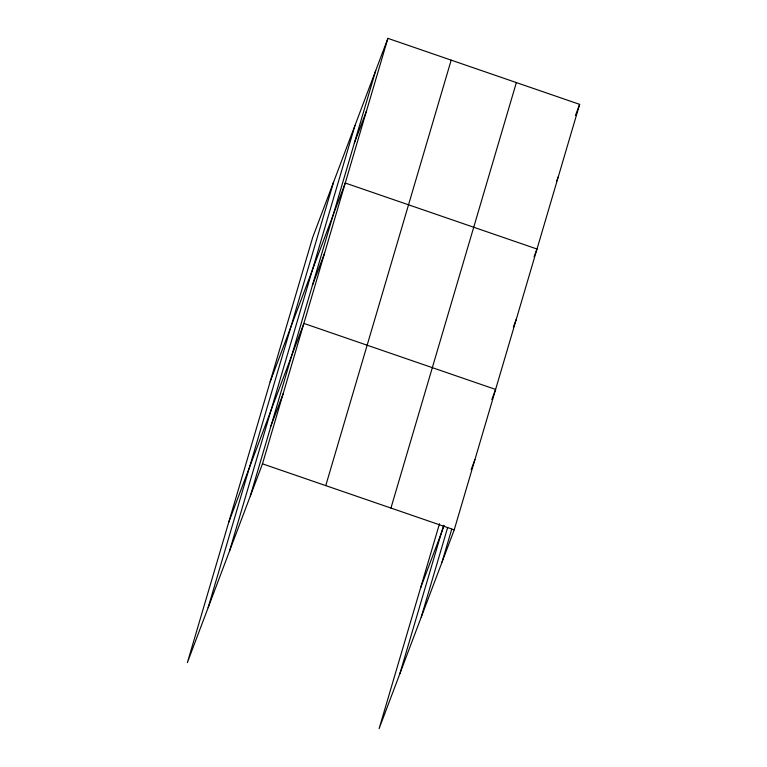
<?xml version="1.0" encoding="UTF-8"?>
<svg xmlns="http://www.w3.org/2000/svg" width="767" height="767" viewBox="0 0 767 767"><rect width="100%" height="100%" fill="white"/><g stroke="black" fill="none" stroke-linecap="round" stroke-linejoin="round"><path stroke-width="1.15" d="M208.125 607.675L333.549 182.201M229.525 551.051L354.948 125.567M250.301 496.086L375.715 70.602M387.901 38.35L312.773 237.156L187.359 662.64L262.487 463.834L387.901 38.35L579.641 104.36L454.227 529.844L379.099 728.65L439.51 523.698M325.754 485.616L451.178 60.133M390.949 508.061L516.364 82.577M399.866 673.685L443.594 525.347M421.265 617.061L447.631 527.6M442.032 562.096L451.715 529.259M354.392 142.94L366.578 110.678M270.137 381.822L345.255 183.016L536.996 249.026L534.053 256.811M312.38 285.477L324.566 253.215M228.748 522.231L303.876 323.425L495.607 389.435L491.829 399.444M270.991 425.886L283.176 393.624M575.442 115.481L579.641 104.36M556.641 181.137L558.318 176.688M513.363 327.01L516.306 319.225M420.489 588.241L444.189 525.5M471.13 469.644L474.917 459.634M262.487 463.834L454.227 529.844"/></g></svg>
